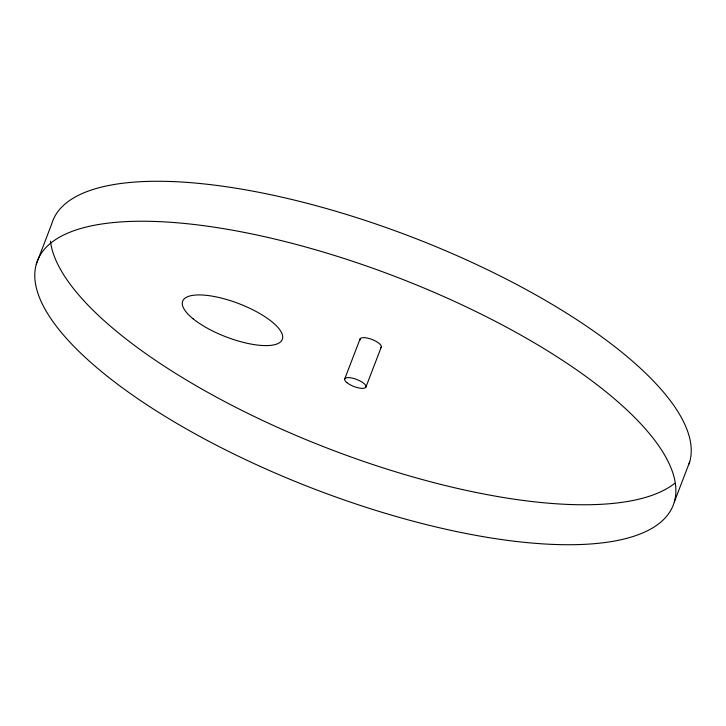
<?xml version="1.0" encoding="UTF-8"?>
<svg xmlns="http://www.w3.org/2000/svg" width="726" height="726" viewBox="0 0 726 726"><rect width="100%" height="100%" fill="white"/><g stroke="black" fill="none" stroke-linecap="round" stroke-linejoin="round"><path stroke-width="1.09" d="M36.3 264.128L51.637 224.171A340.585 113.692 21 0 1 404.917 234.416A340.585 113.692 21 0 1 689.065 463.887M344.723 378.927L360.069 338.96M365.931 387.04L381.277 347.073M674.363 501.829L689.7 461.872M674.708 483.325A340.585 113.692 21 0 1 326.627 447.878A340.585 113.692 21 0 1 50.457 241.204M360.087 340.022A11.353 3.793 21 0 1 371.993 339.469A11.353 3.793 21 0 1 380.569 347.854M107.611 376.522A340.585 113.692 21 0 0 655.387 526.178A340.585 113.692 21 0 0 302.987 246.25A340.585 113.692 21 0 0 107.611 376.522M193.143 318.823A53.361 17.814 21 0 0 279.192 342.899A53.361 17.814 21 0 0 225.133 299.076A53.361 17.814 21 0 0 193.143 318.823M346.892 382.62A11.353 3.793 21 0 0 365.232 387.82A11.353 3.793 21 0 0 353.861 378.5A11.353 3.793 21 0 0 346.892 382.62"/></g></svg>
